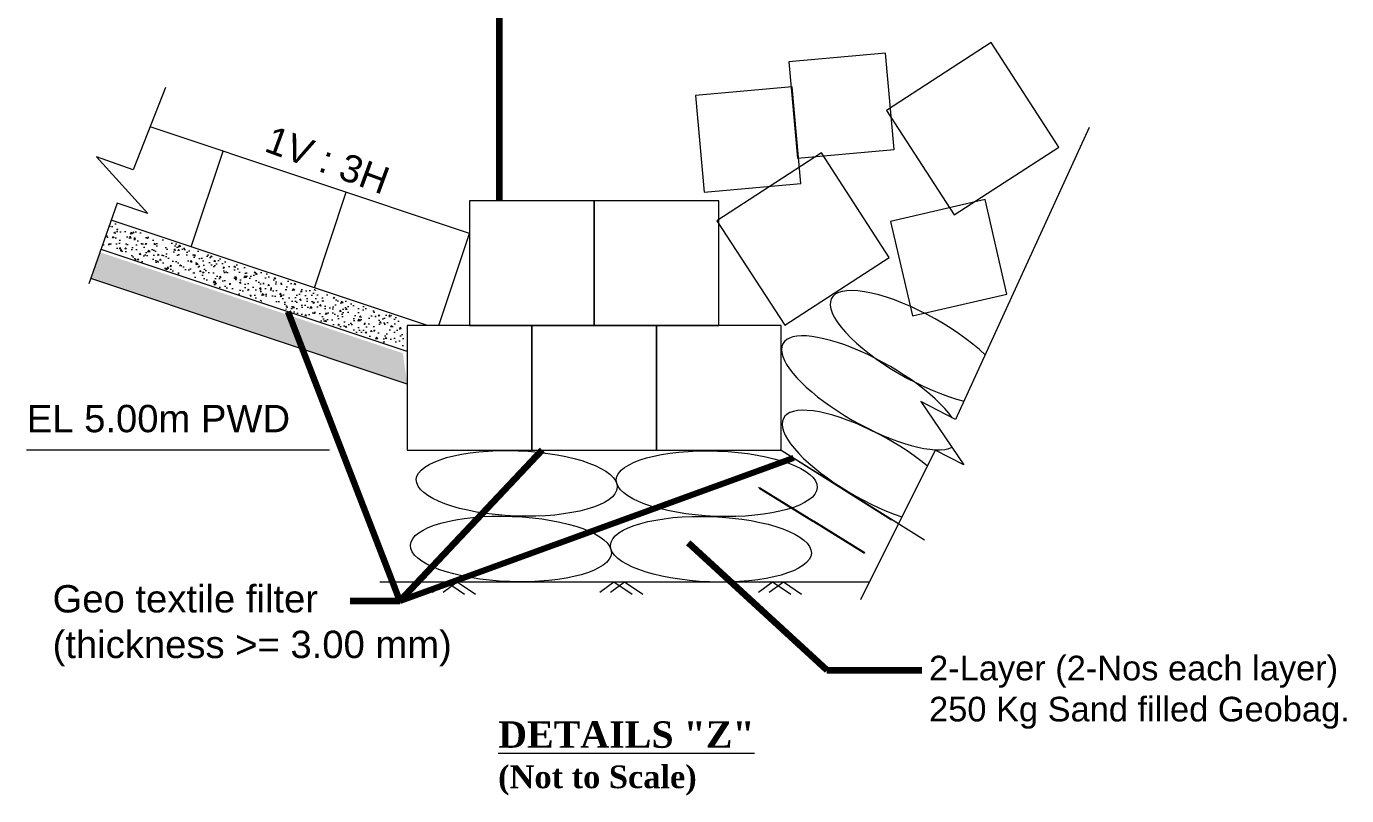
# Model space of a CAD drawing. Header units: inches. Extents: x 15 to 141071, y -30183 to 14738.
# Drawn here: x 32257 to 35654, y -1216 to 763 of the extents above; entities that cross this region are included whole.
import ezdxf

# ---------------------------------------------------------------- set-up
doc = ezdxf.new("R2010")
doc.units = ezdxf.units.IN
doc.header["$MEASUREMENT"] = 0
doc.header["$PDMODE"] = 3
doc.layers.add('LINE', color=7, linetype='Continuous')
doc.styles.get("Standard").update_dxf_attribs({"font": 'arial.ttf'})
doc.dimstyles.get("Standard").update_dxf_attribs({"dimtxt": 0.18, "dimasz": 0.18, "dimexe": 0.18, "dimexo": 0.0625, "dimgap": 0.09, "dimtad": 0, "dimtih": 1, "dimtoh": 1, "dimdec": 4, "dimzin": 0, "dimdsep": 46, "dimtxsty": 'Standard', "dimcen": 0.09, "dimadec": 0, "dimazin": 0, "dimtfac": 1, "dimtdec": 4, "dimtofl": 0, "dimtmove": 0, "dimatfit": 3, "dimfxl": 1, "dimtolj": 1, "dimtzin": 0, "dimarcsym": 0})

# ---------------------------------------------------------------- blocks, each defined once
blk = doc.blocks.new('*D13')
at = {"color": 0, "lineweight": -2, "ltscale": 0.5, "transparency": 16777216}
for p, q in [((34141.6, -423.6), (34141.4, -423.9)), ((34142.4, -424.3), (34281.5, -510)), ((34414.3, -591.9), (34283.2, -511)), ((34415.3, -592.3), (34415.1, -592.5))]:
    blk.add_line(p, q, dxfattribs=at)
at = {"color": 0, "linetype": 'Continuous', "ltscale": 0.5, "transparency": 16777216}
for points in [[(34142.5, -424.1), (34142.3, -424.4), (34141.5, -423.8)], [(34414.4, -591.7), (34414.2, -592), (34415.2, -592.4)]]:
    blk.add_solid(points, dxfattribs=at)
at = {"layer": 'Defpoints', "color": 0, "linetype": 'Continuous', "ltscale": 0.5, "transparency": 16777216}
for p in [(34200.4, -328.2), (34474, -496.9), (34415.2, -592.4)]:
    blk.add_point(p, dxfattribs=at)
at = {"color": 0, "linetype": 'Continuous', "lineweight": 20, "ltscale": 0.5, "transparency": 16777216, "insert": (34282.3, -510.5), "char_height": 0.85, "attachment_point": 5}
blk.add_mtext('\\A1;1.00m', dxfattribs=at)

msp = doc.modelspace()

# ---------------------------------------------------------------- hatches: boundary and pattern name
at = {"linetype": 'Continuous', "lineweight": 20, "ltscale": 0.5}
h = msp.add_hatch(dxfattribs=at)
h.set_pattern_fill('AR-CONC', scale=0.234291, angle=143.130035918, style=0)
h.set_pattern_definition([(193.13, (29021.888, 3556.827), (-31.9067, 28.59807), [4.46324, -49.09565]), (138.13, (29021.888, 3556.827), (-20.2521, -40.7645), [3.5706, -39.27652]), (243.581, (29019.23, 3559.21), (-52.1588, -12.16616), [3.79317, -41.72486]), (189.3142, (29014.746, 3547.305), (-44.89894, 45.98697), [6.69486, -73.6435]), (239.7656, (29011.005, 3551.14), (-79.27906, -13.00256), [5.68975, -62.5873]), (134.314, (29014.746, 3547.305), (-79.2791, -13.0024), [5.3559, -58.9148]), (164.13, (29011.77, 3553.256), (-14.04161, 40.4811), [4.46324, -49.09565]), (109.13, (29011.77, 3553.256), (-37.4759, -25.835), [3.5706, -39.27652]), (214.5814, (29010.6, 3556.63), (-51.51748, 14.64596), [3.79317, -41.72486]), (180.63004, (29021.888, 3556.827), (-12.465208, -15.414186), [0, -38.80044, 0, -39.87162, 0, -39.4253]), (150.63004, (29021.888, 3556.827), (-26.60704, -9.38394), [0, -22.73278, 0, -37.9078, 0, -15.02625]), (110.63004, (29032.504, 3548.864), (-24.608773, 20.134366), [0, -14.87747, 0, -46.41771, 0, -61.59273]), (100.63004, (29037.265, 3545.294), (-31.33855, 16.05747), [0, -19.34071, 0, -30.82612, 0, -43.73976])])
h.paths.add_polyline_path([(32474.167078, 260.025563), (32450.38527, 192.372821), (33230.172766, -67.557349), (33226.315245, -40.55448), (33220.485644, 0.25307), (33243.564075, 3.549961)])
h = msp.add_hatch(dxfattribs=at)
h.set_pattern_fill('AR-SAND', scale=0.398294, angle=143.130035918, style=0)
h.set_pattern_definition([(180.63004, (29017.974, 3546.197), (-11.186028, -15.976805), [0, -15.377354, 0, -17.198356, 0, -16.439605]), (150.63004, (29017.974, 3546.197), (-31.45388, -12.098), [0, -8.295678, 0, -13.85985, 0, -5.311257]), (110.63004, (29027.929, 3538.73), (-25.238156, 18.85711), [0, -5.05834, 0, -18.210024, 0, -23.7742]), (100.63004, (29027.929, 3538.73), (-29.6571, 11.14393), [0, -2.52917, 0, -11.937683, 0, -13.65752])])
h.paths.add_polyline_path([(32446.471512, 181.743094), (32422.692519, 114.098359), (33236.989578, -157.335043), (33225.65401, -77.985409)])

# ---------------------------------------------------------------- linework, layer by layer
at = {"color": 0, "linetype": 'Continuous', "lineweight": 20, "ltscale": 0.5}
for p, q in [((33397.07952, 230.5117), (32575.156659, 504.485987)), ((32681.361413, 195.863613), (32763.32765, 441.762323)), ((32998.237348, 90.238301), (33080.203585, 336.137012)), ((33288.848342, -6.632031), (32475.55125, 264.467)), ((33318.03161, -6.632031), (33397.07952, 230.5117)), ((33236.69952, -73.264483), (32449.115187, 189.263628)), ((33236.69952, -157.279876), (32422.679125, 114.060256)), ((33236.435291, -86.655451), (33236.435291, -327.392031)), ((33236.435291, -327.392031), (33236.435291, -327.568302)), ((33236.435291, -327.568302), (34199.02004, -327.568302)), ((34196.499025, -325.805446), (34567.873892, -557.941886)), ((34199.02004, -327.568302), (34482.651438, -506.308722))]:
    msp.add_line(p, q, dxfattribs=at)
at = {"linetype": 'ByBlock', "lineweight": 20, "ltscale": 0.5}
msp.add_line((33166.705199, -665.864668), (34425.734638, -665.864668), dxfattribs=at)
for points in [[(33301.530875, -692.25477), (33337.636677, -665.864668), (33384.441094, -697.600543)], [(33329.32455, -692.25477), (33365.430351, -665.864668), (33412.234769, -697.600543)], [(33732.320442, -692.25477), (33768.426244, -665.864668), (33815.230662, -697.600543)], [(33760.114117, -692.25477), (33796.219918, -665.864668), (33843.024338, -697.600543)], [(34140.698541, -692.25477), (34176.804342, -665.864668), (34223.60876, -697.600543)], [(34168.492215, -692.25477), (34204.598016, -665.864668), (34251.402434, -697.600543)]]:
    msp.add_lwpolyline(points, dxfattribs=at)
at = {"layer": 'LINE', "color": 7, "lineweight": 20, "ltscale": 0.5}
for p, q in [((33236.69952, -157.238356), (32422.692519, 114.098359)), ((33236.69952, -86.787565), (33236.69952, -306.93253)), ((33037.138902, -327.252549), (32257.092365, -327.252549)), ((33236.69952, -327.392031), (34100.117095, -327.387547)), ((34196.499025, -325.805446), (34501.11341, -516.211704))]:
    msp.add_line(p, q, dxfattribs=at)
at = {"layer": 'LINE', "color": 0, "linetype": 'ByBlock', "lineweight": 20, "ltscale": 0.5}
for points in [[(34644.353594, 277.750058), (34913.523471, 452.20508), (34739.068449, 721.374957), (34469.898572, 546.919935), (34644.353594, 277.750058)], [(34241.044081, 423.66977), (34489.536298, 445.848333), (34467.357734, 694.34055), (34218.865518, 672.161986), (34241.044081, 423.66977)], [(34000.98103, 336.845994), (34249.473246, 359.024558), (34227.294683, 607.516774), (33978.802466, 585.338211), (34000.98103, 336.845994)], [(34208.068294, -6.11695), (34477.238172, 168.338072), (34302.78315, 437.507949), (34033.613272, 263.052927), (34208.068294, -6.11695)], [(33397.07952, -6.632031), (33717.83952, -6.632031), (33717.83952, 314.127969), (33397.07952, 314.127969), (33397.07952, -6.632031)], [(33717.93751, -6.632031), (34038.69751, -6.632031), (34038.69751, 314.127969), (33717.93751, 314.127969), (33717.93751, -6.632031)], [(34536.940324, 18.121919), (34779.976264, 74.458426), (34723.639757, 317.494367), (34480.603816, 261.157859), (34536.940324, 18.121919)], [(33236.69952, -327.392031), (33557.45952, -327.392031), (33557.45952, -6.632031), (33236.69952, -6.632031), (33236.69952, -327.392031)], [(33557.517264, -327.392031), (33878.277264, -327.392031), (33878.277264, -6.632031), (33557.517264, -6.632031), (33557.517264, -327.392031)], [(33878.277264, -327.392031), (34199.037264, -327.392031), (34199.037264, -6.632031), (33878.277264, -6.632031), (33878.277264, -327.392031)]]:
    msp.add_lwpolyline(points, dxfattribs=at)
at = {"layer": 'LINE', "color": 7, "lineweight": 20, "ltscale": 0.5}
for points in [[(32614.61482, 605.402832), (32531.84241, 393.706944), (32437.189914, 427.349292), (32569.717689, 281.780148), (32491.030699, 308.501804), (32418.108508, 101.0581)], [(34990.99179, 502.826045), (34647.554306, -248.567545), (34558.610808, -201.877538), (34669.220215, -364.725768), (34595.103038, -327.144743), (34402.981591, -712.387664)]]:
    msp.add_lwpolyline(points, dxfattribs=at)
for centre, start_param, end_param in [((34554.238924, -63.088978), 4.0537067758, 8.5622426004), ((34428.801306, -179.725624), 3.7337123984, 9.1932493782), ((34430.669057, -371.140001), 4.2124322233, 8.3862274243)]:
    msp.add_ellipse(centre, major_axis=(-225.47811, 126.786928), ratio=0.3250536672, start_param=start_param, end_param=end_param, dxfattribs=at)
for centre in [(33518.784925, -412.84363), (34033.2337, -413.457381), (33503.642644, -581.505473), (34018.09142, -582.119225)]:
    msp.add_ellipse(centre, major_axis=(-258.492858, 9.835926), ratio=0.3250536672, dxfattribs=at)

# ---------------------------------------------------------------- texts
at = {"color": 7, "lineweight": 20, "ltscale": 0.18, "insert": (32890.291079, 509.025309), "char_height": 70.38, "width": 3482.07985402, "attachment_point": 1, "rotation": 339.756709615}
msp.add_mtext('1V : 3H', dxfattribs=at)
at = {"layer": 'LINE', "color": 0, "linetype": 'ByBlock', "lineweight": 20, "ltscale": 0.5, "attachment_point": 1}
for s, insert, char_height in [('EL 5.00m PWD', (32258.07249, -210.773782), 70.38), ('Geo textile filter \\P(thickness >= 3.00 mm) ', (32324.444965, -674.398443), 70.38), ('2-Layer (2-Nos each layer) \\P250 Kg Sand filled Geobag.', (34579.561531, -856.107796), 63.342)]:
    msp.add_mtext(s, dxfattribs=dict(at, insert=insert, char_height=char_height))
at = {"layer": 'LINE', "color": 7, "lineweight": 20, "ltscale": 0.5, "insert": (33470.817582, -1024.836176), "char_height": 47.53082451, "width": 737.82305412, "attachment_point": 1}
msp.add_mtext('{\\fTimes New Roman|b1|i0|c0|p18;\\H1.432x;\\LDETAILS "Z"\\P\\H0.8603x;\\l(Not to Scale)}', dxfattribs=at)

# ---------------------------------------------------------------- dimensions: what is measured, and where the dimension line sits
at = {"color": 0, "linetype": 'Continuous', "lineweight": 20, "ltscale": 0.5}
dim = msp.add_linear_dim(base=(34415.177507, -592.3941), p1=(34200.403708, -328.246158), p2=(34474.038814, -496.885328), angle=328.354797576, text='1.00m', dimstyle='Standard', override={"dimtxt": 0.85, "dimasz": 1, "dimfxl": 0.15, "dimfxlon": 1}, dxfattribs=at)
dim.commit()
dim.dimension.update_dxf_attribs({"geometry": '*D13', "text_midpoint": (34282.301968, -510.503947), "dimtype": 161})

# ---------------------------------------------------------------- leaders
at = {"layer": 'LINE', "color": 7, "lineweight": 20, "ltscale": 0.5}
for points in [[(33474.462059, 314.127969), (33474.462059, 1141.082258), (33580.922117, 1141.082258)], [(32929.602104, 29.101323), (33217.781263, -715.389711)], [(33584.063532, -327.568302), (33217.781263, -715.389711)], [(34230.370786, -347.625997), (33217.781263, -715.389711), (33090.476094, -715.389711)], [(33959.306432, -566.024033), (34316.726409, -893.228963), (34560.796097, -893.228963)]]:
    msp.add_leader(points, dimstyle='Standard', override={"dimtxt": 0.9, "dimasz": 0.7, "dimclrd": 7, "dimclre": 7, "dimclrt": 7, "dimlwd": 65535, "dimlwe": 65535}, dxfattribs=at)

doc.saveas('drawing.dxf')
